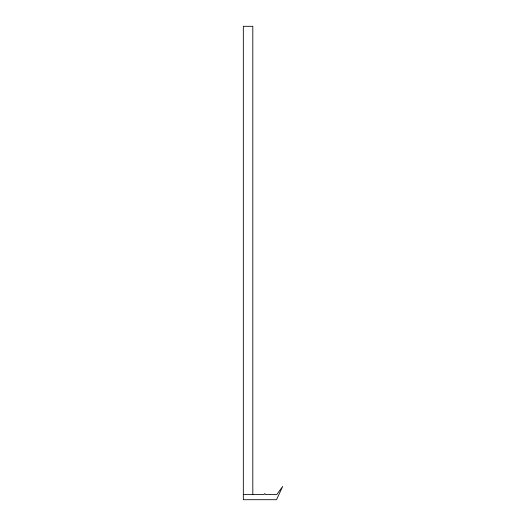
<?xml version="1.0" encoding="UTF-8"?>
<svg xmlns="http://www.w3.org/2000/svg" width="526" height="526" viewBox="0 0 526 526"><rect width="100%" height="100%" fill="white"/><g stroke="black" fill="none" stroke-linecap="round" stroke-linejoin="round"><path stroke-width="0.79" d="M243.334 494.545L263.894 494.545L264.795 493.598L265.459 494.545L276.775 494.545L282.666 486.491L276.512 499.7L243.334 499.7L243.334 26.3L252.809 26.3L252.809 494.545"/></g></svg>
